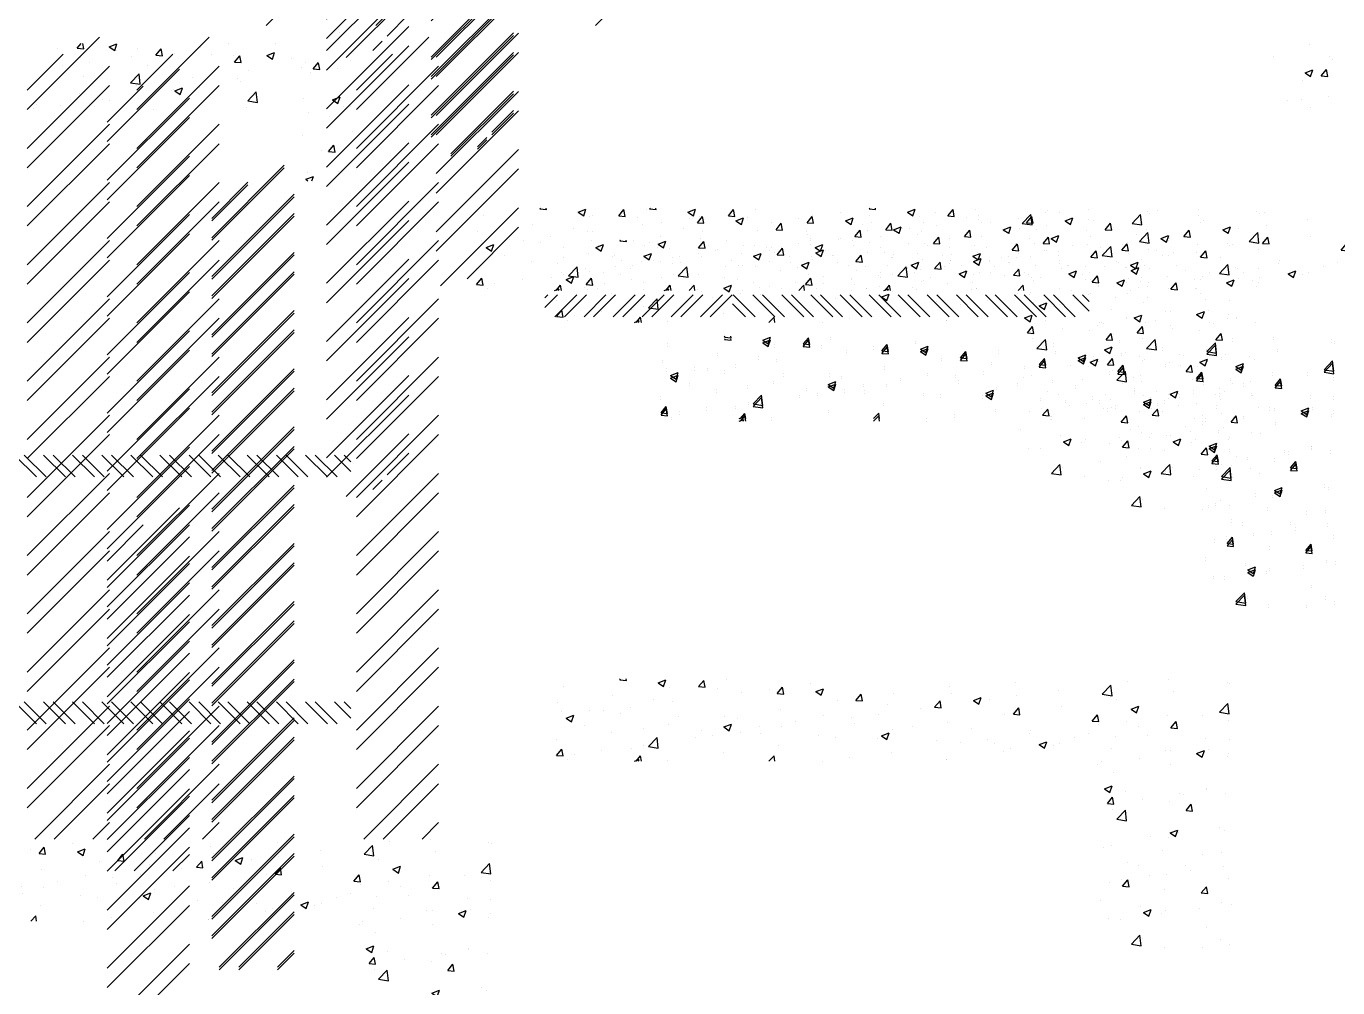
# Paper-space layout 'Layout1' of a CAD drawing. Extents: x -48985 to 14169573, y -18818 to 9731621.
# Drawn here: x 49309 to 61263, y 36562 to 45326 of the extents above; entities that cross this region are included whole.
import ezdxf

# ---------------------------------------------------------------- set-up
doc = ezdxf.new("R2010")
doc.units = 0
doc.header["$LTSCALE"] = 1000
doc.linetypes.add('CENTER', pattern=[0])
doc.linetypes.add('HIDDEN2', pattern=[0])
doc.layers.get('0').update_dxf_attribs({"linetype": 'CONTINUOUS'})
doc.layers.add('AS', color=4, linetype='CENTER')

# ---------------------------------------------------------------- blocks, each defined once
blk = doc.blocks.new('*X')
at = {"color": 0}
for p, q in [((59841, 52131), (59841, 52131)), ((57456, 51957), (57492, 52000)), ((57516, 51952), (57507, 52000)), ((59842, 52098), (59842, 52098)), ((57277, 51959), (57277, 51959)), ((57456, 51957), (57516, 51952)), ((57748, 51971), (57818, 51998)), ((57748, 51971), (57798, 51938)), ((57798, 51938), (57818, 51998)), ((57811, 51936), (57811, 51936)), ((57949, 51882), (57949, 51882)), ((58007, 51952), (58007, 51952)), ((58173, 51895), (58221, 51952)), ((58173, 51895), (58233, 51889)), ((58233, 51889), (58221, 51952)), ((58345, 51913), (58345, 51913)), ((58580, 51965), (58580, 51965)), ((58676, 51898), (58676, 51898)), ((58831, 51998), (58831, 51998)), ((58879, 51891), (58879, 51891)), ((58890, 51832), (58939, 51889)), ((58950, 51827), (58939, 51889)), ((59185, 51891), (59255, 51918)), ((59185, 51891), (59235, 51858)), ((59235, 51858), (59255, 51918)), ((59259, 51998), (59259, 51998)), ((68363, 51881), (68363, 51881)), ((68686, 51993), (68686, 51993)), ((68874, 51881), (68874, 51881)), ((57320, 51799), (57320, 51799)), ((57488, 51877), (57488, 51877)), ((57570, 51832), (57570, 51832)), ((58093, 51798), (58093, 51798)), ((58890, 51832), (58950, 51827)), ((59412, 51868), (59412, 51868)), ((59499, 51779), (59499, 51779)), ((59533, 51829), (59533, 51829)), ((59608, 51769), (59656, 51827)), ((59608, 51769), (59667, 51764)), ((59667, 51764), (59656, 51826)), ((59828, 51769), (59828, 51769)), ((59946, 51846), (59946, 51846)), ((68648, 51733), (68718, 51760)), ((68698, 51700), (68718, 51760)), ((68793, 51705), (68841, 51763)), ((68853, 51700), (68842, 51763)), ((68897, 51859), (68897, 51859)), ((57510, 51698), (57510, 51698)), ((57942, 51644), (58020, 51725)), ((57942, 51644), (58031, 51630)), ((58031, 51630), (58020, 51725)), ((58509, 51690), (58509, 51690)), ((58916, 51679), (58916, 51679)), ((58946, 51653), (58946, 51653)), ((59014, 51754), (59014, 51754)), ((59578, 51736), (59578, 51736)), ((68626, 51664), (68626, 51664)), ((68648, 51733), (68698, 51700)), ((68712, 51754), (68712, 51754)), ((68793, 51705), (68853, 51700)), ((57476, 51545), (57476, 51545)), ((57995, 51620), (57995, 51620)), ((58317, 51571), (58317, 51571)), ((58333, 51579), (58333, 51579)), ((58345, 51569), (58415, 51596)), ((58345, 51569), (58395, 51535)), ((58395, 51535), (58415, 51595)), ((58568, 51603), (58568, 51603)), ((59010, 51478), (59088, 51559)), ((59099, 51464), (59088, 51559)), ((57057, 51405), (57057, 51405)), ((57082, 51448), (57082, 51448)), ((57307, 51438), (57307, 51438)), ((57616, 51425), (57616, 51425)), ((57686, 51487), (57686, 51487)), ((57749, 51478), (57749, 51478)), ((58150, 51402), (58150, 51402)), ((59001, 51421), (59001, 51421)), ((59010, 51478), (59099, 51464)), ((59521, 51496), (59521, 51496)), ((59782, 51489), (59852, 51515)), ((59782, 51489), (59832, 51455)), ((59832, 51455), (59852, 51515)), ((59881, 51429), (59881, 51429)), ((59944, 51425), (59944, 51425)), ((68487, 51485), (68487, 51485)), ((68611, 51487), (68611, 51487)), ((68700, 51421), (68700, 51421)), ((68861, 51520), (68861, 51520)), ((59565, 51375), (59565, 51375)), ((59752, 51335), (59752, 51335)), ((59509, 51163), (59509, 51163)), ((59962, 51200), (59962, 51200)), ((59746, 51017), (59795, 51074)), ((59806, 51012), (59795, 51074)), ((59681, 51030), (59681, 51030)), ((59746, 51017), (59806, 51012)), ((59553, 50826), (59553, 50826)), ((59840, 50832), (59840, 50832)), ((59539, 50763), (59609, 50790)), ((59539, 50763), (59559, 50750)), ((59595, 50750), (59609, 50790)), ((53000, 48227), (53750, 48977)), ((54000, 48166), (54750, 48916)), ((53000, 48050), (53750, 48800)), ((54000, 47990), (54750, 48740)), ((53000, 47697), (53750, 48447)), ((54000, 47636), (54750, 48386)), ((53000, 47520), (53750, 48270)), ((54000, 47459), (54750, 48209)), ((53000, 47166), (53750, 47916)), ((54000, 47106), (54750, 47856)), ((53000, 46990), (53750, 47740)), ((54000, 46929), (54750, 47679)), ((53000, 46636), (53750, 47386)), ((54000, 46575), (54750, 47325)), ((53000, 46459), (53750, 47209)), ((54000, 46399), (54750, 47149)), ((53000, 46106), (53750, 46856)), ((54039, 46084), (54750, 46795)), ((53000, 45929), (53750, 46679)), ((54280, 46148), (54750, 46618)), ((53000, 45575), (53750, 46325)), ((53000, 45399), (53750, 46149)), ((54989, 45974), (55016, 46000)), ((54989, 45885), (55104, 46000)), ((55081, 45800), (55281, 46000)), ((55169, 45800), (55369, 46000)), ((55346, 45800), (55546, 46000)), ((55434, 45800), (55634, 46000)), ((55611, 45800), (55811, 46000)), ((55699, 45800), (55899, 46000)), ((55876, 45800), (56076, 46000)), ((55965, 45800), (56165, 46000)), ((56141, 45800), (56341, 46000)), ((56230, 45800), (56430, 46000)), ((56407, 45800), (56607, 46000)), ((56495, 45800), (56695, 46000)), ((56819, 45800), (56700, 45919)), ((56907, 45800), (56707, 46000)), ((57084, 45800), (56884, 46000)), ((57172, 45800), (56972, 46000)), ((57349, 45800), (57149, 46000)), ((57438, 45800), (57238, 46000)), ((57614, 45800), (57414, 46000)), ((57703, 45800), (57503, 46000)), ((57880, 45800), (57680, 46000)), ((57968, 45800), (57768, 46000)), ((58145, 45800), (57945, 46000)), ((58233, 45800), (58033, 46000)), ((58410, 45800), (58210, 46000)), ((58498, 45800), (58298, 46000)), ((58675, 45800), (58475, 46000)), ((58763, 45800), (58563, 46000)), ((58940, 45800), (58740, 46000)), ((59029, 45800), (58829, 46000)), ((59205, 45800), (59005, 46000)), ((59294, 45800), (59094, 46000)), ((59471, 45800), (59271, 46000)), ((59559, 45800), (59359, 46000)), ((59736, 45800), (59536, 46000)), ((59824, 45800), (59624, 46000)), ((59950, 45851), (59801, 46000)), ((59950, 45939), (59889, 46000)), ((53000, 45045), (53750, 45795)), ((53000, 44868), (53750, 45618)), ((53000, 44515), (53750, 45265)), ((53000, 44338), (53750, 45088)), ((53179, 44164), (53750, 44734)), ((53552, 44360), (53750, 44558)), ((53421, 44228), (53506, 44313)), ((51000, 43399), (51660, 44059)), ((51000, 43575), (51329, 43904)), ((51000, 43045), (51750, 43795)), ((51000, 42868), (51750, 43618)), ((51000, 42515), (51750, 43265)), ((51000, 42338), (51750, 43088)), ((51000, 41984), (51750, 42734)), ((51000, 41808), (51750, 42558)), ((55673, 42493), (55680, 42500)), ((55673, 42493), (55733, 42487)), ((55733, 42487), (55731, 42500)), ((56022, 42464), (56092, 42491)), ((56022, 42464), (56072, 42431)), ((56072, 42431), (56092, 42491)), ((56391, 42430), (56439, 42487)), ((56450, 42425), (56439, 42487)), ((56642, 42492), (56642, 42492)), ((57412, 42457), (57412, 42457)), ((59277, 42465), (59277, 42465)), ((60070, 42361), (60148, 42442)), ((60159, 42347), (60148, 42442)), ((60302, 42478), (60302, 42478)), ((60674, 42492), (60674, 42492)), ((61208, 42469), (61208, 42469)), ((61232, 42455), (61232, 42455)), ((55156, 42434), (55156, 42434)), ((55609, 42347), (55609, 42347)), ((56129, 42422), (56129, 42422)), ((56391, 42430), (56450, 42425)), ((56562, 42414), (56562, 42414)), ((56783, 42374), (56783, 42374)), ((57033, 42407), (57033, 42407)), ((57108, 42367), (57156, 42425)), ((57108, 42367), (57168, 42362)), ((57168, 42362), (57156, 42425)), ((57459, 42384), (57529, 42411)), ((57459, 42384), (57509, 42351)), ((57509, 42351), (57529, 42411)), ((57825, 42304), (57873, 42362)), ((57885, 42299), (57873, 42362)), ((58168, 42369), (58168, 42369)), ((58673, 42433), (58673, 42433)), ((58694, 42365), (58694, 42365)), ((58896, 42304), (58966, 42331)), ((58946, 42270), (58966, 42331)), ((59291, 42345), (59291, 42345)), ((59670, 42394), (59670, 42394)), ((60070, 42361), (60159, 42347)), ((60718, 42384), (60718, 42384)), ((51000, 41454), (51750, 42204)), ((55104, 42283), (55104, 42283)), ((55141, 42206), (55141, 42206)), ((55396, 42214), (55396, 42214)), ((55522, 42208), (55522, 42208)), ((55773, 42241), (55773, 42241)), ((55979, 42314), (55979, 42314)), ((56151, 42291), (56151, 42291)), ((57135, 42224), (57135, 42224)), ((57655, 42299), (57655, 42299)), ((57825, 42304), (57885, 42299)), ((58111, 42264), (58111, 42264)), ((58410, 42228), (58410, 42228)), ((58542, 42242), (58591, 42299)), ((58542, 42242), (58602, 42236)), ((58602, 42236), (58591, 42299)), ((58896, 42304), (58946, 42271)), ((59041, 42312), (59041, 42312)), ((59260, 42179), (59308, 42236)), ((59319, 42174), (59308, 42236)), ((59694, 42245), (59694, 42245)), ((60199, 42309), (60199, 42309)), ((60333, 42224), (60403, 42251)), ((60333, 42224), (60383, 42190)), ((60383, 42190), (60404, 42251)), ((61138, 42196), (61215, 42277)), ((61227, 42182), (61215, 42277)), ((55182, 42142), (55252, 42169)), ((55182, 42142), (55232, 42108)), ((55232, 42108), (55252, 42169)), ((55675, 42184), (55675, 42184)), ((56117, 42089), (56117, 42089)), ((56208, 42161), (56208, 42161)), ((56619, 42062), (56689, 42088)), ((56630, 42160), (56630, 42160)), ((56669, 42028), (56689, 42088)), ((56742, 42138), (56742, 42138)), ((57276, 42116), (57276, 42116)), ((57527, 42164), (57527, 42164)), ((57781, 42146), (57781, 42146)), ((57810, 42093), (57810, 42093)), ((58031, 42179), (58031, 42179)), ((58661, 42100), (58661, 42100)), ((59180, 42175), (59180, 42175)), ((59260, 42179), (59319, 42174)), ((59977, 42116), (60025, 42174)), ((59977, 42116), (60037, 42111)), ((60037, 42111), (60025, 42173)), ((60039, 42083), (60039, 42083)), ((60289, 42116), (60289, 42116)), ((60668, 42166), (60668, 42166)), ((60694, 42053), (60742, 42111)), ((60754, 42048), (60742, 42111)), ((60985, 42168), (60985, 42168)), ((61138, 42196), (61226, 42182)), ((61220, 42122), (61220, 42122)), ((51000, 41277), (51750, 42027)), ((55352, 42072), (55352, 42072)), ((55597, 42014), (55597, 42014)), ((55885, 42049), (55885, 42049)), ((55934, 41884), (56012, 41965)), ((56023, 41870), (56012, 41965)), ((56361, 41964), (56361, 41964)), ((56419, 42027), (56419, 42027)), ((56520, 41980), (56520, 41980)), ((56619, 42062), (56669, 42028)), ((56770, 42013), (56770, 42013)), ((56944, 42064), (56944, 42064)), ((56953, 42004), (56953, 42004)), ((57149, 42062), (57149, 42062)), ((57487, 41982), (57487, 41982)), ((57642, 41966), (57642, 41966)), ((58021, 41959), (58021, 41959)), ((58056, 41982), (58126, 42008)), ((58056, 41982), (58106, 41948)), ((58106, 41948), (58126, 42008)), ((58156, 42036), (58156, 42036)), ((58344, 42071), (58344, 42071)), ((58877, 42048), (58877, 42048)), ((59407, 42000), (59407, 42000)), ((59411, 42026), (59411, 42026)), ((59819, 41968), (59819, 41968)), ((59945, 42003), (59945, 42003)), ((60187, 41977), (60187, 41977)), ((60402, 42068), (60402, 42068)), ((60479, 41981), (60479, 41981)), ((60694, 42053), (60754, 42048)), ((60706, 42052), (60706, 42052)), ((61013, 41958), (61013, 41958)), ((55092, 41950), (55092, 41950)), ((55095, 41803), (55143, 41861)), ((55155, 41798), (55143, 41861)), ((55510, 41847), (55510, 41847)), ((55778, 41864), (55778, 41864)), ((55888, 41897), (55888, 41897)), ((55934, 41884), (56023, 41870)), ((57123, 41891), (57123, 41891)), ((58555, 41936), (58555, 41936)), ((58778, 41917), (58778, 41917)), ((59028, 41950), (59028, 41950)), ((59088, 41914), (59088, 41914)), ((59168, 41842), (59168, 41842)), ((59236, 41868), (59236, 41868)), ((59493, 41901), (59563, 41928)), ((59493, 41901), (59543, 41868)), ((59543, 41868), (59563, 41928)), ((59622, 41891), (59622, 41891)), ((59682, 41913), (59682, 41913)), ((60156, 41869), (60156, 41869)), ((60642, 41849), (60642, 41849)), ((60690, 41846), (60690, 41846)), ((60930, 41821), (61000, 41848)), ((60980, 41788), (61000, 41848)), ((61036, 41855), (61036, 41855)), ((61225, 41949), (61225, 41949)), ((55095, 41803), (55155, 41798)), ((55195, 41764), (55195, 41764)), ((55259, 41814), (55259, 41814)), ((55807, 41750), (55849, 41766)), ((55820, 41750), (55860, 41798)), ((55843, 41750), (55849, 41766)), ((55869, 41750), (55860, 41798)), ((56105, 41756), (56105, 41756)), ((56618, 41827), (56618, 41827)), ((57032, 41750), (57079, 41799)), ((57085, 41750), (57079, 41799)), ((57517, 41751), (57517, 41751)), ((57768, 41784), (57768, 41784)), ((58147, 41834), (58147, 41834)), ((58649, 41767), (58649, 41767)), ((58653, 41768), (58653, 41768)), ((60026, 41722), (60026, 41722)), ((60059, 41749), (60059, 41749)), ((60405, 41772), (60405, 41772)), ((60694, 41719), (60694, 41719)), ((60930, 41821), (60980, 41788)), ((61207, 41789), (61207, 41789)), ((61224, 41824), (61224, 41824)), ((51000, 40924), (51750, 41674)), ((60175, 41644), (60175, 41644)), ((51000, 40747), (51750, 41497)), ((60090, 41499), (60160, 41526)), ((60090, 41499), (60140, 41465)), ((60140, 41465), (60160, 41526)), ((61024, 41499), (61024, 41499)), ((61024, 41493), (61024, 41493)), ((60116, 41364), (60164, 41421)), ((60116, 41364), (60175, 41359)), ((60142, 41377), (60142, 41377)), ((60175, 41359), (60164, 41421)), ((60280, 41472), (60280, 41472)), ((60440, 41399), (60440, 41399)), ((60682, 41386), (60682, 41386)), ((60773, 41460), (60773, 41460)), ((60814, 41450), (60814, 41450)), ((61195, 41456), (61195, 41456)), ((60162, 41311), (60162, 41311)), ((60203, 41222), (60281, 41303)), ((60292, 41208), (60281, 41303)), ((60833, 41301), (60881, 41359)), ((60833, 41301), (60893, 41296)), ((60893, 41296), (60881, 41359)), ((51000, 40393), (51750, 41143)), ((60203, 41222), (60292, 41208)), ((60687, 41096), (60757, 41123)), ((60737, 41063), (60757, 41123)), ((61139, 41149), (61139, 41149)), ((61183, 41123), (61183, 41123)), ((60510, 41066), (60510, 41066)), ((60670, 41053), (60670, 41053)), ((60687, 41096), (60737, 41063)), ((60760, 41099), (60760, 41099)), ((51000, 40217), (51750, 40967)), ((60085, 40961), (60085, 40961)), ((60150, 40978), (60150, 40978)), ((60619, 40939), (60619, 40939)), ((60982, 40902), (60982, 40902)), ((61153, 40916), (61153, 40916)), ((60296, 40827), (60296, 40827)), ((60399, 40802), (60399, 40802)), ((60830, 40804), (60830, 40804)), ((61171, 40790), (61171, 40790)), ((60138, 40645), (60138, 40645)), ((60247, 40671), (60247, 40671)), ((60254, 40612), (60303, 40669)), ((60314, 40606), (60303, 40669)), ((60497, 40704), (60497, 40704)), ((60658, 40720), (60658, 40720)), ((60876, 40754), (60876, 40754)), ((61222, 40682), (61222, 40682)), ((51000, 39863), (51750, 40613)), ((60254, 40612), (60314, 40606)), ((60639, 40582), (60639, 40582)), ((60972, 40549), (61020, 40606)), ((60972, 40549), (61031, 40544)), ((61031, 40544), (61020, 40606)), ((51000, 39686), (51750, 40436)), ((60056, 40482), (60056, 40482)), ((60420, 40430), (60420, 40430)), ((60954, 40408), (60954, 40408)), ((61159, 40458), (61159, 40458)), ((61245, 40443), (61245, 40443)), ((60126, 40312), (60126, 40312)), ((60234, 40310), (60234, 40310)), ((60444, 40371), (60514, 40398)), ((60444, 40371), (60493, 40337)), ((60494, 40337), (60514, 40398)), ((60613, 40360), (60613, 40360)), ((60645, 40387), (60645, 40387)), ((61021, 40232), (61021, 40232)), ((51000, 39333), (51750, 40083)), ((60335, 40082), (60413, 40163)), ((60335, 40082), (60424, 40068)), ((60424, 40068), (60413, 40163)), ((60437, 40132), (60437, 40132)), ((60633, 40054), (60633, 40054)), ((60982, 40049), (60982, 40049)), ((61147, 40125), (61147, 40125)), ((61232, 40082), (61232, 40082)), ((51000, 39156), (51750, 39906)), ((51000, 38802), (51750, 39552)), ((51000, 38626), (51750, 39376)), ((51000, 38272), (51750, 39022)), ((51000, 38095), (51750, 38845)), ((51000, 37742), (51750, 38492)), ((51000, 37565), (51750, 38315)), ((51000, 37211), (51750, 37961)), ((51000, 37035), (51750, 37785)), ((51069, 36750), (51750, 37431)), ((51246, 36750), (51750, 37254)), ((51599, 36750), (51750, 36901))]:
    blk.add_line(p, q, dxfattribs=at)

psp = doc.layouts.get("Layout1")

# ---------------------------------------------------------------- block references
at = {"color": 0}
for p in [(-1682, 1168), (-682, 1168), (1318, 1168), (1318, 1168), (-953, 877), (0, 0), (0, 0), (0, 0), (0, 0), (0, -23), (-953, -3123), (-7682, -4582), (-7682, -6832), (-7682, -6832)]:
    psp.add_blockref('*X', p, dxfattribs=at)
at = {"layer": 'AS', "color": 0, "linetype": 'HIDDEN2'}
psp.add_blockref('*X', (0, 0), dxfattribs=at)

doc.saveas('drawing.dxf')
